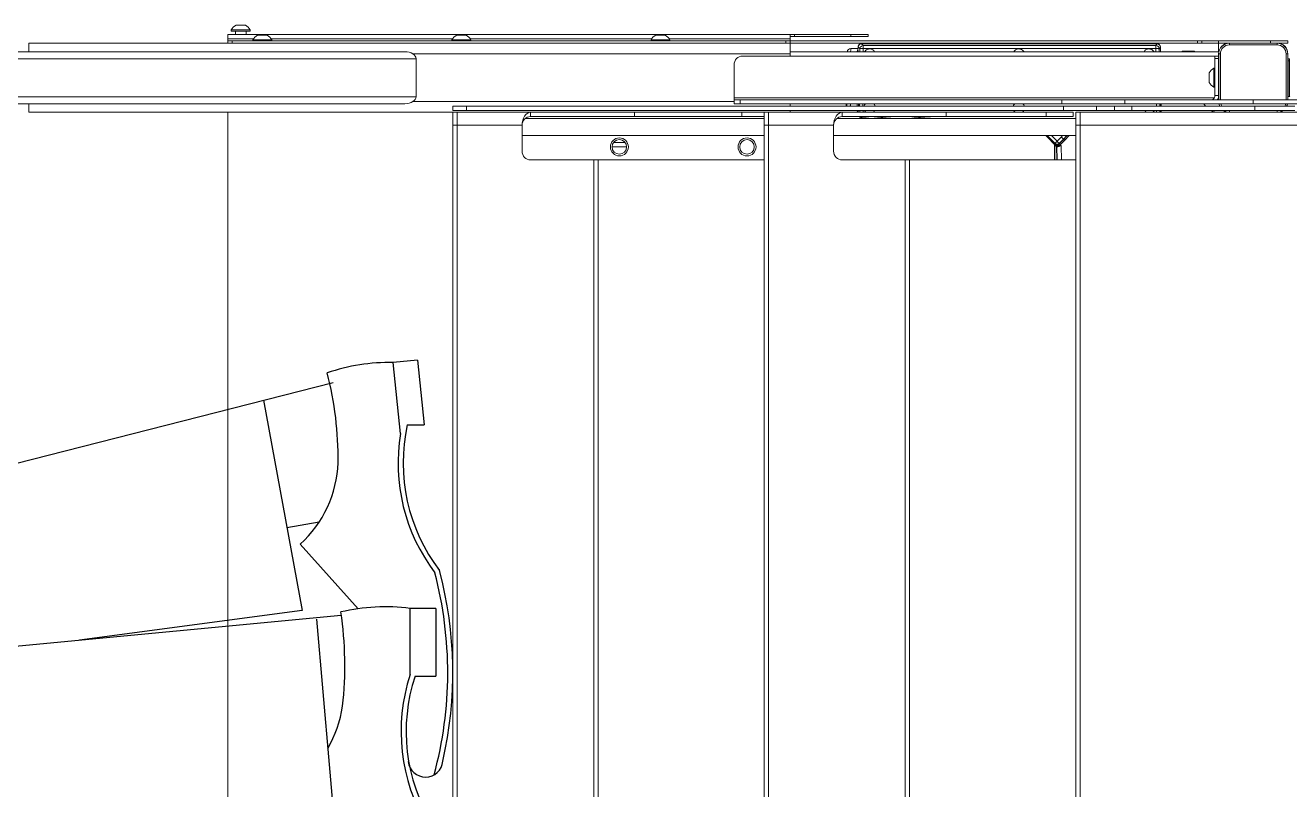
# Model space of a CAD drawing. Header units: millimetres. Extents: x -677815 to 476396, y -125373 to 39000.
# Drawn here: x 397533 to 398462, y -30112 to -29550 of the extents above; entities that cross this region are included whole.
import ezdxf

# ---------------------------------------------------------------- set-up
doc = ezdxf.new("R2010")
doc.units = ezdxf.units.MM
doc.layers.add('AM_BOR', color=4, linetype='Continuous', lineweight=25)
doc.layers.add('Xref Rapid Pick$0$RCD_DETAILS', color=55, linetype='Continuous')

# ---------------------------------------------------------------- blocks, each defined once
blk = doc.blocks.new('Xref Rapid Pick$0$RP')
at = {"linetype": 'Continuous', "lineweight": 15}
for p, q in [((413.14, 673.98), (413.14, 1229.75)), ((418.23, 665.69), (418.23, 1232.86)), ((446.19, 665.69), (446.19, 1232.86)), ((451.28, 673.98), (451.28, 1229.75)), ((406.79, 638.78), (406.79, 950.23)), ((413.14, 950.23), (406.79, 950.23)), ((457.64, 950.23), (451.28, 950.23)), ((457.64, 390.9), (457.64, 950.23)), ((-406.79, 804.04), (406.79, 804.04)), ((457.64, 804.04), (459.22, 804.04)), ((457.64, 800.86), (459.22, 800.86)), ((459.22, 804.04), (459.22, 800.86)), ((459.22, 804.04), (460.81, 804.04)), ((459.22, 800.86), (459.22, 394.07)), ((460.81, 804.04), (463.99, 804.04)), ((460.81, 804.04), (460.81, 785.1)), ((463.99, 804.04), (463.99, 390.9)), ((467.32, 801.46), (466.53, 801.46)), ((466.53, 801.46), (466.53, 800.93)), ((466.53, 800.93), (466.53, 787.55)), ((467.32, 801.46), (467.32, 800.93)), ((467.32, 800.93), (467.32, 787.55)), ((466.53, 798.48), (463.99, 798.48)), ((463.99, 790.53), (466.53, 790.53)), ((470.75, 797.98), (470.75, 797.72)), ((470.75, 797.72), (470.75, 791.03)), ((460.01, 785.57), (459.22, 785.57)), ((460.01, 785.57), (460.01, 785.04)), ((460.01, 785.04), (460.01, 771.66)), ((463.44, 782.09), (463.44, 781.83)), ((463.44, 781.83), (463.44, 775.14)), ((466.53, 787.55), (467.32, 787.55)), ((459.22, 771.66), (460.01, 771.66)), ((460.81, 772.13), (460.81, 638.91)), ((414.73, 432.21), (414.73, 667.96)), ((446.19, 665.69), (418.23, 665.69)), ((449.69, 390.9), (449.69, 667.96)), ((-397.25, 638.78), (397.25, 638.78)), ((397.25, 635.6), (-397.25, 635.6)), ((397.25, 635.6), (397.25, 638.78)), ((397.25, 638.78), (406.79, 638.78)), ((397.25, 587.93), (397.25, 635.6)), ((397.25, 635.6), (406.79, 635.6)), ((406.79, 638.78), (406.79, 635.6)), ((406.79, 635.6), (406.79, 581.58)), ((408.06, 638.78), (411.24, 638.78)), ((408.06, 628.61), (408.06, 638.78)), ((411.24, 638.78), (411.24, 628.61)), ((460.01, 639.38), (459.22, 639.38)), ((460.01, 639.38), (460.01, 625.47)), ((463.44, 635.9), (463.44, 628.95)), ((411.24, 628.61), (408.06, 628.61)), ((408.06, 628.61), (408.06, 190.2)), ((411.24, 628.61), (411.24, 190.2)), ((459.22, 625.47), (460.01, 625.47)), ((460.81, 625.95), (460.81, 492.72)), ((397.25, 587.93), (378.18, 587.93)), ((389.63, 587.93), (389.63, 409.96)), ((402.34, 585.39), (402.34, 409.96)), ((371.83, 581.58), (371.83, 535.29)), ((403.61, 581.58), (406.79, 581.58)), ((403.61, 505.31), (403.61, 581.58)), ((406.79, 505.31), (406.79, 581.58)), ((371.83, 535.29), (-371.83, 535.29)), ((371.83, 532.03), (-371.83, 532.03)), ((371.83, 535.29), (371.83, 532.03)), ((371.83, 532.03), (371.83, 409.96)), ((381.36, 521.79), (381.36, 511.07)), ((384.54, 520.75), (384.54, 512.11)), ((403.61, 505.31), (406.79, 505.31)), ((403.61, 426.36), (403.61, 505.31)), ((406.79, 426.36), (406.79, 505.31)), ((460.01, 493.19), (459.22, 493.19)), ((460.01, 493.19), (460.01, 492.66)), ((460.01, 492.66), (460.01, 479.28)), ((463.44, 489.71), (463.44, 489.45)), ((463.44, 489.45), (463.44, 482.76)), ((459.22, 479.28), (460.01, 479.28)), ((460.81, 479.76), (460.81, 390.9)), ((413.14, 432.21), (415.89, 432.21)), ((413.14, 432.21), (413.14, 427.65)), ((413.14, 427.65), (415.89, 427.65)), ((413.14, 427.65), (413.14, 191.52)), ((415.89, 432.21), (415.89, 427.65)), ((415.89, 432.21), (417.48, 432.21)), ((415.89, 427.65), (415.89, 191.52)), ((417.48, 432.21), (441.75, 432.21)), ((417.48, 79.48), (417.48, 432.21)), ((403.61, 426.36), (406.79, 426.36)), ((403.61, 409.96), (403.61, 426.36)), ((406.79, 426.36), (406.79, 409.96)), ((448.1, 425.85), (448.1, 79.02)), ((-397.25, 409.96), (397.25, 409.96)), ((397.25, 406.79), (397.25, 409.96)), ((397.25, 409.96), (406.79, 409.96)), ((406.79, 409.96), (406.79, 406.79)), ((-397.25, 406.79), (397.25, 406.79)), ((406.79, 406.79), (397.25, 406.79)), ((397.25, 359.12), (397.25, 406.79)), ((406.79, 406.79), (406.79, 352.76)), ((408.06, 390.9), (406.79, 390.9)), ((413.14, 390.9), (411.24, 390.9)), ((449.69, 390.9), (448.1, 390.9)), ((457.64, 390.9), (449.69, 390.9)), ((451.28, 390.9), (451.28, 76.27)), ((457.64, 394.07), (459.22, 394.07)), ((457.64, 390.9), (457.64, 91.84)), ((459.22, 390.9), (457.64, 390.9)), ((459.22, 394.07), (459.22, 390.9)), ((459.22, 390.9), (459.22, 91.84)), ((459.22, 390.9), (460.81, 390.9)), ((460.81, 390.9), (463.99, 390.9)), ((462.4, 387.72), (462.4, 390.9)), ((463.99, 387.72), (463.99, 390.9)), ((462.4, 387.72), (463.99, 387.72)), ((462.4, 346.4), (462.4, 387.72)), ((463.99, 346.4), (463.99, 387.72)), ((397.25, 359.12), (378.18, 359.12)), ((389.63, 359.12), (389.63, 181.15)), ((402.34, 356.57), (402.34, 181.15)), ((371.83, 352.76), (371.83, 306.48)), ((403.61, 352.76), (406.79, 352.76)), ((403.61, 276.49), (403.61, 352.76)), ((406.79, 276.49), (406.79, 352.76)), ((408.05, 347.16), (408.05, 342.18)), ((413.14, 349.76), (411.24, 349.76)), ((411.24, 349.65), (413.14, 349.65)), ((451.29, 342.18), (451.29, 347.16)), ((453.73, 341.18), (453.73, 346.49)), ((462.4, 346.4), (463.99, 346.4)), ((462.4, 333.69), (462.4, 346.4)), ((463.99, 346.4), (463.99, 333.69)), ((407.21, 341.28), (406.79, 341.25)), ((407.22, 341.17), (406.79, 341.14)), ((408.06, 339.85), (406.79, 339.8)), ((408.06, 337.37), (406.79, 337.32)), ((408.05, 342.18), (408.03, 342.07)), ((413.14, 340.06), (411.24, 339.98)), ((413.14, 337.58), (411.24, 337.5)), ((453.56, 339.74), (451.28, 339.84)), ((453.62, 337.26), (451.28, 337.36)), ((451.66, 341.46), (452.53, 341.43)), ((454.89, 340.97), (452.12, 341.17)), ((454.92, 341.07), (452.13, 341.28)), ((453.56, 339.74), (453.61, 339.6)), ((453.62, 122.41), (453.62, 337.26)), ((455.87, 122.41), (455.87, 337.26)), ((457.19, 121.64), (457.19, 338.48)), ((457.3, 121.64), (457.3, 338.5)), ((463.99, 333.69), (462.4, 333.69)), ((371.83, 306.48), (-371.83, 306.48)), ((371.83, 306.48), (371.83, 303.22)), ((371.83, 303.22), (-371.83, 303.22)), ((371.83, 303.22), (371.83, 181.15)), ((457.64, 279.67), (457.3, 279.67)), ((403.61, 276.49), (406.79, 276.49)), ((403.61, 202.98), (403.61, 276.49)), ((406.79, 202.98), (406.79, 276.49)), ((383.31, 196.86), (371.83, 196.86)), ((383.1, 196.65), (371.83, 196.65)), ((371.83, 194.92), (381.67, 195.08)), ((381.67, 195.08), (381.41, 195.2)), ((381.6, 194.99), (381.67, 195.08)), ((389.63, 203.17), (382.02, 195.57)), ((389.63, 203.02), (382.11, 195.5)), ((382.11, 195.5), (382.37, 195.37)), ((382.3, 195.26), (383.72, 196.69)), ((382.37, 195.37), (382.3, 195.26)), ((383.21, 195.91), (383.42, 196.12)), ((383.72, 196.69), (384.14, 196.69)), ((389.63, 202.13), (384.14, 196.69)), ((385.27, 195.13), (385.47, 194.92)), ((389.63, 199), (385.47, 194.92)), ((403.61, 202.98), (406.79, 202.98)), ((403.61, 183.11), (403.61, 202.98)), ((406.79, 202.98), (406.79, 183.11)), ((382.22, 191.85), (371.83, 191.69)), ((382.22, 191.85), (382.97, 192.61)), ((383.2, 192.37), (382.97, 192.61)), ((386.19, 189.39), (383.2, 192.37)), ((383.74, 193.33), (383.9, 193.15)), ((383.9, 193.15), (386.93, 190.13)), ((384.14, 193.15), (383.9, 193.15)), ((384.14, 193.15), (387.06, 190.26)), ((384.14, 193.15), (384.14, 193.15)), ((385.47, 194.92), (388.63, 191.82)), ((389.63, 185.97), (386.19, 189.39)), ((386.93, 190.13), (389.63, 187.44)), ((387.06, 190.26), (389.63, 187.71)), ((388.63, 191.82), (389.63, 190.84)), ((408.06, 190.2), (411.24, 190.2)), ((408.06, 166.05), (408.06, 190.2)), ((411.24, 190.2), (411.24, 166.05)), ((413.14, 191.52), (413.14, 145.23)), ((413.14, 191.52), (415.89, 191.52)), ((415.89, 191.52), (415.89, 145.23)), ((-397.25, 181.15), (397.25, 181.15)), ((-397.25, 177.97), (397.25, 177.97)), ((397.25, 177.97), (397.25, 181.15)), ((397.25, 181.15), (406.79, 181.15)), ((406.79, 177.97), (397.25, 177.97)), ((397.25, 0), (397.25, 177.97)), ((403.61, 183.11), (406.79, 183.11)), ((406.79, 181.15), (406.79, 177.97)), ((406.79, 177.97), (406.79, 0)), ((411.24, 166.05), (408.06, 166.05)), ((408.06, 166.05), (408.06, 152.88)), ((411.24, 166.05), (411.24, 152.88)), ((408.06, 152.88), (411.24, 152.88)), ((408.06, 140.12), (408.06, 152.88)), ((411.24, 152.88), (411.24, 140.12)), ((411.24, 140.12), (408.06, 140.12)), ((408.06, 140.12), (408.06, 49.58)), ((411.24, 140.12), (411.24, 49.58)), ((413.14, 145.23), (415.89, 145.23)), ((413.14, 145.23), (413.14, 50.85)), ((415.89, 145.23), (415.89, 50.85)), ((406.79, 121.95), (408.06, 121.96)), ((451.28, 122.39), (453.62, 122.41)), ((406.79, 119.45), (408.06, 119.46)), ((406.79, 118.64), (408.06, 118.64)), ((406.79, 118.54), (408.06, 118.54)), ((411.24, 119.49), (413.14, 119.51)), ((411.24, 118.65), (411.33, 118.65)), ((411.24, 118.55), (411.33, 118.55)), ((411.33, 118.55), (411.33, 118.55)), ((411.35, 118.61), (412.84, 118.48)), ((411.63, 118.51), (412.07, 118.46)), ((412.52, 118.37), (412.52, 118.37)), ((412.52, 118.37), (413.14, 118.27)), ((413.14, 118.37), (412.55, 118.46)), ((451.28, 119.9), (453.43, 119.92)), ((451.28, 119.07), (454.74, 119.14)), ((453.43, 119.92), (453.51, 120.15)), ((454.75, 119.04), (454.78, 119.04)), ((454.75, 119.04), (454.75, 119.04)), ((451.66, 102.71), (451.66, 94.32)), ((457.64, 91.84), (459.22, 91.84)), ((457.64, 88.73), (457.64, 91.84)), ((459.22, 88.73), (457.64, 88.73)), ((457.64, 76.27), (457.64, 88.73)), ((459.22, 91.84), (459.22, 88.73)), ((459.22, 76.27), (459.22, 88.73)), ((415.89, 76.27), (449.69, 76.27)), ((415.89, 76.2), (449.69, 76.2)), ((449.69, 74.93), (415.89, 74.93)), ((419.07, 79.02), (419.07, 76.27)), ((419.07, 79.02), (446.24, 79.02)), ((425.26, 79.81), (425.26, 79.02)), ((425.26, 79.81), (432.21, 79.81)), ((428.73, 83.24), (432.21, 83.24)), ((432.21, 83.24), (435.69, 83.24)), ((432.21, 79.81), (439.16, 79.81)), ((439.16, 79.02), (439.16, 79.81)), ((446.24, 76.27), (446.24, 79.02)), ((446.24, 79.02), (448.1, 79.02)), ((448.1, 79.02), (448.1, 76.27)), ((449.69, 76.2), (449.69, 76.27)), ((449.69, 74.93), (449.69, 76.2)), ((457.64, 76.27), (451.28, 76.27)), ((457.64, 76.27), (459.22, 76.27)), ((457.64, 68.33), (457.64, 76.27)), ((459.22, 38.14), (459.22, 76.27)), ((406.86, 68.33), (406.79, 68.33)), ((406.86, 33.37), (406.86, 68.33)), ((406.86, 68.33), (408.06, 68.33)), ((456.3, 33.37), (456.3, 68.33)), ((456.3, 68.33), (457.57, 68.33)), ((457.57, 68.33), (457.57, 33.37)), ((457.57, 68.33), (457.64, 68.33)), ((457.64, 68.33), (457.64, 33.37)), ((408.06, 49.58), (411.24, 49.58)), ((408.06, 20.22), (408.06, 49.58)), ((411.24, 49.58), (411.24, 20.22)), ((413.14, 50.85), (415.89, 50.85)), ((413.14, 50.85), (413.14, 0)), ((415.89, 50.85), (415.89, 0)), ((457.64, 38.14), (459.22, 38.14)), ((459.22, 38.14), (459.22, 25.42)), ((406.86, 33.37), (406.79, 33.37)), ((406.86, 33.37), (408.06, 33.37)), ((456.3, 33.37), (457.57, 33.37)), ((457.57, 33.37), (457.64, 33.37)), ((457.64, 25.42), (457.64, 33.37)), ((415.89, 26.76), (449.69, 26.76)), ((449.69, 25.49), (415.89, 25.49)), ((449.69, 25.42), (415.89, 25.42)), ((418.44, 25.17), (418.44, 24.28)), ((418.44, 25.17), (444.63, 25.17)), ((418.44, 24.28), (444.63, 24.28)), ((444.63, 24.28), (444.63, 25.17)), ((444.63, 25.17), (445.98, 25.17)), ((444.63, 24.28), (445.98, 24.28)), ((445.98, 24.28), (445.98, 25.17)), ((449.69, 25.49), (449.69, 26.76)), ((449.69, 25.49), (449.69, 25.42)), ((459.22, 25.42), (457.64, 25.42))]:
    blk.add_line(p, q, dxfattribs=at)
at = {"linetype": 'Continuous', "lineweight": 15, "flags": 128}
for points in [[(381.39, 195.3), (372.25, 195.2), (371.83, 195.2)], [(381.39, 195.3), (372.21, 195.2), (371.83, 195.2)], [(371.83, 195.1), (372.22, 195.1), (381.41, 195.2)], [(411.24, 85.93), (412.92, 87.15), (413.14, 87.28)], [(411.24, 75.46), (411.69, 75.67), (413.14, 76.11)], [(413.14, 76.11), (411.69, 75.67), (411.24, 75.46)], [(411.24, 75.38), (411.72, 75.6), (413.14, 76.04)], [(413.14, 74.74), (412.2, 74.43), (411.24, 73.93)], [(411.24, 27.76), (412.2, 27.27), (413.14, 26.96)], [(413.14, 25.66), (411.72, 26.09), (411.24, 26.31)], [(413.14, 25.58), (411.69, 26.03), (411.24, 26.23)], [(411.24, 26.23), (411.69, 26.03), (413.14, 25.58)]]:
    blk.add_lwpolyline(points, dxfattribs=at)
at = {"linetype": 'Continuous', "lineweight": 15}
for centre, radius in [((381.36, 516.43), 6.61), ((381.36, 516.43), 5.36), ((381.36, 422.68), 6.61), ((381.36, 422.68), 5.36)]:
    blk.add_circle(centre, radius, dxfattribs=at)
for centre, radius, start, end in [((463.76, 794.51), 7.81, 26.41633, 62.84574), ((463.76, 794.51), 7.81, 297.15426, 333.58367), ((456.45, 778.62), 7.81, 26.41633, 62.84574), ((456.45, 778.62), 7.81, 297.15426, 333.58367), ((456.45, 632.43), 7.81, 26.41633, 62.84574), ((456.45, 632.43), 7.81, 297.15426, 333.58367), ((378.18, 581.58), 6.36, 90, 180), ((397.25, 581.58), 6.36, 0, 90), ((456.45, 486.24), 7.81, 26.41633, 62.84574), ((456.45, 486.24), 7.81, 297.15426, 333.58367), ((441.75, 425.85), 6.36, 0, 90), ((378.18, 352.76), 6.36, 90, 180), ((397.25, 352.76), 6.36, 0, 90), ((451.23, 346.49), 2.5, 359.99068, 88.00004), ((2894.61, 108.93), 2502.29, 174.72902, 174.87334), ((2894.61, 108.93), 2502.18, 174.72955, 174.90076), ((385.92, 194.92), 2.5, 135.08166, 224.91831), ((404.64, 2621.02), 2502.48, 271.06778, 271.14722), ((451.16, 102.71), 0.508, 0, 75.98795), ((451.16, 94.32), 0.508, 284.01205, 0), ((419.5, 76.27), 12.71, 154.15807, 180), ((432.21, 76.24), 7.81, 116.41633, 152.84574), ((432.21, 76.24), 7.81, 27.15426, 63.58367), ((449.69, 68.33), 7.95, 0, 90), ((449.69, 68.33), 7.87, 0, 90), ((449.69, 68.33), 6.61, 0, 90), ((414.73, 68.33), 7.95, 147.14012, 180), ((414.73, 68.33), 7.87, 147.93844, 180), ((414.73, 33.37), 7.95, 180, 212.85988), ((414.73, 33.37), 7.87, 180, 212.06156), ((449.69, 33.37), 7.95, 270, 0), ((449.69, 33.37), 6.61, 270, 0), ((449.69, 33.37), 7.87, 270, 0), ((418.7, 25.17), 0.254, 90, 180), ((418.7, 24.28), 0.254, 180, 234.46232), ((444.37, 25.17), 0.254, 0, 90), ((444.37, 24.28), 0.254, 305.53768, 0), ((445.73, 25.17), 0.254, 0, 90), ((445.73, 24.28), 0.254, 305.53768, 0)]:
    blk.add_arc(centre, radius, start, end, dxfattribs=at)
for centre, major_axis, ratio, start_param, end_param in [((418.23, 673.98), (0, 8.3), 0.612801, 1.570796, 3.141593), ((446.19, 673.98), (0, 8.3), 0.612801, 3.141593, 4.712389), ((397.25, 581.58), (9.53, 0), 0.666667, 0, 1.570796), ((397.25, 352.76), (9.53, 0), 0.666667, 0, 1.570796)]:
    blk.add_ellipse(centre, major_axis=major_axis, ratio=ratio, start_param=start_param, end_param=end_param, dxfattribs=at)
for points, knots in [([(411.17, 349.51), (411.42, 349.47), (411.85, 349.41), (412.77, 349.35), (413.14, 349.33)], [0, 0, 0, 0, 0.592611, 1, 1, 1, 1]), ([(413.14, 346.73), (412.89, 346.74), (412.29, 346.76), (411.66, 346.79), (411.31, 346.81), (411.24, 346.81)], [0, 0, 0, 0, 0.3556594, 0.8666467, 1, 1, 1, 1]), ([(453.73, 346.49), (453.65, 346.49), (453.49, 346.5), (452.59, 346.53), (451.6, 346.56), (451.29, 346.57)], [0, 0, 0, 0, 0.398203, 0.80782, 1, 1, 1, 1]), ([(403.61, 340.31), (403.46, 340.14), (403.12, 339.74), (402.95, 339.18), (402.91, 338.85), (402.91, 338.8)], [0, 0, 0, 0, 0.404538, 0.916962, 1, 1, 1, 1]), ([(403.61, 340.12), (403.49, 339.99), (403.2, 339.64), (403.05, 339.14), (403.02, 338.82), (403.01, 338.77)], [0, 0, 0, 0, 0.350265, 0.909278, 1, 1, 1, 1]), ([(403.61, 338.17), (403.57, 338.21), (403.26, 338.52), (403.13, 338.65), (403.01, 338.77)], [0, 0, 0, 0, 0.143507, 1, 1, 1, 1]), ([(406.79, 335.14), (406.82, 335.19), (407.07, 335.66), (407.54, 336.08), (408.02, 336.26), (408.06, 336.28)], [0, 0, 0, 0, 0.108077, 0.926278, 1, 1, 1, 1]), ([(408.05, 342.18), (408.04, 342.08), (408.02, 341.87), (407.86, 341.6), (407.63, 341.4), (407.4, 341.3), (407.25, 341.28), (407.21, 341.28)], [0, 0, 0, 0, 0.224774, 0.449549, 0.674276, 0.898874, 1, 1, 1, 1]), ([(407.22, 341.17), (407.33, 341.19), (407.55, 341.23), (407.83, 341.42), (408.01, 341.62), (408.05, 341.75), (408.06, 341.78)], [0, 0, 0, 0, 0.306948, 0.613894, 0.920906, 1, 1, 1, 1]), ([(408.06, 340.97), (407.94, 340.98), (407.62, 341.02), (407.31, 341.09), (407.25, 341.14), (407.22, 341.17)], [0, 0, 0, 0, 0.218826, 0.593477, 1, 1, 1, 1]), ([(411.24, 341.77), (411.52, 341.75), (412.08, 341.72), (412.8, 341.69), (413.14, 341.68)], [0, 0, 0, 0, 0.522221, 1, 1, 1, 1]), ([(413.14, 340.65), (412.52, 340.67), (411.83, 340.7), (411.29, 340.73), (411.24, 340.73)], [0, 0, 0, 0, 0.900225, 1, 1, 1, 1]), ([(411.24, 336.68), (411.34, 336.66), (411.91, 336.58), (412.62, 336.18), (413.03, 335.68), (413.14, 335.54)], [0, 0, 0, 0, 0.140122, 0.766747, 1, 1, 1, 1]), ([(451.28, 341.78), (451.32, 341.7), (451.4, 341.51), (451.65, 341.31), (451.91, 341.2), (452.07, 341.18), (452.12, 341.17)], [0, 0, 0, 0, 0.244409, 0.552873, 0.861138, 1, 1, 1, 1]), ([(452.12, 341.17), (452.09, 341.14), (452.03, 341.09), (451.72, 341.02), (451.4, 340.98), (451.28, 340.97)], [0, 0, 0, 0, 0.401424, 0.780858, 1, 1, 1, 1]), ([(451.28, 336.23), (451.47, 336.14), (452.08, 335.83), (452.83, 334.89), (453.38, 333.57), (453.45, 332.12), (453.04, 330.76), (452.29, 329.65), (451.58, 329.22), (451.28, 329.03)], [0, 0, 0, 0, 0.0718615, 0.23423, 0.3960741, 0.5572862, 0.7181557, 0.8791996, 1, 1, 1, 1]), ([(452.13, 341.28), (452.03, 341.3), (451.83, 341.33), (451.57, 341.5), (451.38, 341.75), (451.3, 341.99), (451.29, 342.13), (451.29, 342.18)], [0, 0, 0, 0, 0.224454, 0.448904, 0.673441, 0.898121, 1, 1, 1, 1]), ([(452.53, 341.43), (452.76, 341.41), (453.25, 341.36), (453.63, 341.23), (453.74, 341.18), (453.73, 341.19), (453.73, 341.19)], [0, 0, 0, 0, 0.327781, 0.674078, 0.999997, 1, 1, 1, 1]), ([(453.56, 339.74), (453.86, 340.02), (454.46, 340.57), (454.74, 340.84), (454.89, 340.97)], [0, 0, 0, 0, 0.5, 1, 1, 1, 1]), ([(455.87, 337.26), (455.81, 337.26), (455.7, 337.26), (455.18, 337.26), (454.47, 337.26), (453.9, 337.26), (453.62, 337.26)], [0, 0, 0, 0, 0.249999, 0.499999, 0.75, 1, 1, 1, 1]), ([(457.19, 338.48), (457.17, 338.76), (457.11, 339.32), (456.68, 340.07), (456.04, 340.64), (455.4, 340.91), (455.01, 340.95), (454.89, 340.97)], [0, 0, 0, 0, 0.22591, 0.451827, 0.677611, 0.903355, 1, 1, 1, 1]), ([(457.3, 338.5), (457.27, 338.79), (457.21, 339.37), (456.77, 340.15), (456.12, 340.73), (455.45, 341.01), (455.04, 341.06), (454.92, 341.07)], [0, 0, 0, 0, 0.225921, 0.451848, 0.677647, 0.903407, 1, 1, 1, 1]), ([(457.19, 338.48), (457.05, 338.34), (456.76, 338.08), (456.17, 337.53), (455.87, 337.26)], [0, 0, 0, 0, 0.499851, 1, 1, 1, 1]), ([(403.61, 330.61), (403.53, 329.79), (403.15, 325.55), (402.72, 320.67), (402.39, 316.62), (402.34, 315.98)], [0, 0, 0, 0, 0.169121, 0.870094, 1, 1, 1, 1]), ([(408.06, 329.05), (407.87, 329.14), (407.34, 329.39), (407, 329.87), (406.79, 330.17)], [0, 0, 0, 0, 0.365616, 1, 1, 1, 1]), ([(413.14, 329.67), (413.14, 329.66), (412.86, 329.27), (412.18, 328.85), (411.48, 328.68), (411.24, 328.62)], [0, 0, 0, 0, 0.01314, 0.65423, 1, 1, 1, 1]), ([(403.61, 303.22), (403.22, 298.95), (402.75, 293.62), (402.4, 288.29), (402.34, 287.24)], [0, 0, 0, 0, 0.802835, 1, 1, 1, 1]), ([(406.79, 225.54), (406.81, 225.58), (407.05, 226.04), (407.52, 226.45), (408.01, 226.65), (408.06, 226.67)], [0, 0, 0, 0, 0.0819988, 0.9045081, 1, 1, 1, 1]), ([(411.24, 227.05), (411.5, 226.99), (412.22, 226.83), (412.78, 226.33), (413.14, 226.01)], [0, 0, 0, 0, 0.360667, 1, 1, 1, 1]), ([(451.28, 226.65), (451.6, 226.45), (452.32, 226), (453.06, 224.87), (453.38, 223.8), (453.4, 223.18), (453.4, 223.04)], [0, 0, 0, 0, 0.25305, 0.577035, 0.899818, 1, 1, 1, 1]), ([(453.4, 223.04), (453.35, 222.56), (453.26, 221.61), (452.53, 220.39), (451.82, 219.62), (451.33, 219.42), (451.28, 219.4)], [0, 0, 0, 0, 0.320677, 0.641329, 0.962691, 1, 1, 1, 1]), ([(408.06, 219.42), (407.73, 219.61), (407.21, 219.91), (406.9, 220.41), (406.79, 220.6)], [0, 0, 0, 0, 0.6323, 1, 1, 1, 1]), ([(413.14, 220.13), (412.91, 219.89), (412.38, 219.34), (411.64, 219.11), (411.24, 218.98)], [0, 0, 0, 0, 0.442211, 1, 1, 1, 1]), ([(382.02, 195.57), (381.97, 195.52), (381.83, 195.41), (381.61, 195.32), (381.45, 195.31), (381.39, 195.3)], [0, 0, 0, 0, 0.306367, 0.740417, 1, 1, 1, 1]), ([(381.41, 195.2), (381.48, 195.21), (381.67, 195.22), (381.92, 195.33), (382.05, 195.45), (382.11, 195.5)], [0, 0, 0, 0, 0.301474, 0.735601, 1, 1, 1, 1]), ([(382.3, 195.26), (382.25, 195.22), (382.16, 195.14), (381.99, 195.05), (381.8, 195), (381.67, 195), (381.6, 194.99)], [0, 0, 0, 0, 0.247549, 0.499999, 0.75245, 1, 1, 1, 1]), ([(381.67, 195.08), (381.73, 195.08), (381.86, 195.09), (382.05, 195.15), (382.22, 195.24), (382.32, 195.33), (382.37, 195.37)], [0, 0, 0, 0, 0.247617, 0.499977, 0.752348, 1, 1, 1, 1]), ([(382.3, 195.26), (382.23, 195.13), (382.09, 194.86), (382.06, 194.07), (382.12, 193.05), (382.19, 192.25), (382.22, 191.85)], [0, 0, 0, 0, 0.225484, 0.467963, 0.732492, 1, 1, 1, 1]), ([(382.97, 192.61), (382.91, 192.7), (382.78, 192.9), (382.57, 193.4), (382.49, 194.28), (382.81, 195.52), (383.39, 196.26), (383.72, 196.69)], [0, 0, 0, 0, 0.06499, 0.134427, 0.322201, 0.609887, 1, 1, 1, 1]), ([(383.31, 194.09), (383.28, 194.17), (383.11, 194.53), (383.06, 194.95), (383.13, 195.24), (383.14, 195.28)], [0, 0, 0, 0, 0.193973, 0.891361, 1, 1, 1, 1]), ([(383.72, 196.69), (383.51, 196.38), (383.14, 195.83), (383.07, 194.82), (383.28, 194.06), (383.53, 193.6), (383.67, 193.42), (383.74, 193.33)], [0, 0, 0, 0, 0.390041, 0.67787, 0.865775, 0.935156, 1, 1, 1, 1]), ([(382.22, 191.85), (382.1, 192.24), (381.85, 193), (381.58, 193.97), (381.45, 194.68), (381.55, 194.89), (381.6, 194.99)], [0, 0, 0, 0, 0.270831, 0.534005, 0.775911, 1, 1, 1, 1]), ([(382.97, 192.61), (383.07, 192.69), (383.22, 192.82), (383.4, 192.98), (383.52, 193.09), (383.62, 193.18), (383.71, 193.28), (383.73, 193.31), (383.74, 193.33)], [0, 0, 0, 0, 0.239352, 0.368287, 0.499988, 0.631691, 0.760632, 1, 1, 1, 1]), ([(383.2, 192.37), (383.29, 192.46), (383.42, 192.6), (383.59, 192.77), (383.7, 192.9), (383.79, 193), (383.88, 193.1), (383.89, 193.13), (383.9, 193.15)], [0, 0, 0, 0, 0.239239, 0.368221, 0.500001, 0.631781, 0.760762, 1, 1, 1, 1]), ([(386.93, 190.13), (386.93, 190.12), (386.91, 190.11), (386.84, 190.03), (386.73, 189.92), (386.59, 189.79), (386.42, 189.62), (386.28, 189.48), (386.19, 189.39)], [0, 0, 0, 0, 0.165107, 0.308328, 0.500657, 0.629971, 0.758104, 1, 1, 1, 1]), ([(388.63, 191.82), (388.43, 191.62), (388.01, 191.21), (387.53, 190.72), (387.16, 190.35), (387.1, 190.29), (387.06, 190.26)], [0, 0, 0, 0, 0.242303, 0.498277, 0.724243, 1, 1, 1, 1]), ([(406.79, 130.52), (407.1, 130.34), (407.62, 130.04), (407.93, 129.53), (408.06, 129.32)], [0, 0, 0, 0, 0.593015, 1, 1, 1, 1]), ([(451.28, 131.06), (451.6, 130.86), (452.32, 130.41), (453.06, 129.28), (453.38, 128.21), (453.4, 127.59), (453.4, 127.45)], [0, 0, 0, 0, 0.25305, 0.577035, 0.899818, 1, 1, 1, 1]), ([(408.06, 124.53), (408.02, 124.46), (407.77, 123.97), (407.29, 123.54), (406.82, 123.35), (406.79, 123.34)], [0, 0, 0, 0, 0.132405, 0.932949, 1, 1, 1, 1]), ([(411.24, 121.99), (411.7, 121.99), (412.33, 122), (412.97, 122), (413.14, 122.01)], [0, 0, 0, 0, 0.725672, 1, 1, 1, 1]), ([(453.4, 127.45), (453.35, 126.97), (453.26, 126.02), (452.53, 124.79), (451.82, 124.03), (451.33, 123.83), (451.28, 123.81)], [0, 0, 0, 0, 0.320677, 0.641329, 0.962691, 1, 1, 1, 1]), ([(453.43, 119.92), (453.73, 119.96), (454.22, 120.03), (454.78, 120.35), (455.29, 120.77), (455.76, 121.46), (455.83, 122.1), (455.87, 122.41)], [0, 0, 0, 0, 0.2401405, 0.3772321, 0.5006487, 0.7575667, 1, 1, 1, 1]), ([(457.19, 121.64), (457.17, 121.36), (457.11, 120.8), (456.68, 120.05), (456.04, 119.48), (455.36, 119.19), (454.91, 119.15), (454.74, 119.14)], [0, 0, 0, 0, 0.217296, 0.434591, 0.651948, 0.869433, 1, 1, 1, 1]), ([(454.75, 119.04), (455.04, 119.07), (455.62, 119.14), (456.4, 119.61), (456.97, 120.28), (457.26, 121), (457.29, 121.47), (457.3, 121.64)], [0, 0, 0, 0, 0.217589, 0.43518, 0.652713, 0.870125, 1, 1, 1, 1]), ([(455.87, 122.41), (456.17, 122.19), (456.76, 121.73), (457.05, 121.67), (457.19, 121.64)], [0, 0, 0, 0, 0.500524, 1, 1, 1, 1]), ([(411.33, 118.65), (411.43, 118.66), (411.62, 118.67), (412.34, 118.74), (413.07, 118.8), (413.14, 118.81)], [0, 0, 0, 0, 0.478257, 0.947237, 1, 1, 1, 1]), ([(412.55, 118.46), (412.39, 118.51), (412, 118.62), (411.58, 118.64), (411.33, 118.65)], [0, 0, 0, 0, 0.3904168, 1, 1, 1, 1]), ([(411.33, 118.55), (411.49, 118.54), (411.89, 118.53), (412.28, 118.43), (412.52, 118.37)], [0, 0, 0, 0, 0.39106, 1, 1, 1, 1]), ([(413.14, 118.5), (413.06, 118.49), (412.6, 118.47), (412.57, 118.46), (412.55, 118.46)], [0, 0, 0, 0, 0.189642, 1, 1, 1, 1]), ([(454.74, 119.14), (454.6, 119.17), (454.31, 119.24), (453.72, 119.69), (453.43, 119.92)], [0, 0, 0, 0, 0.4994724, 1, 1, 1, 1]), ([(419.07, 79.02), (418.6, 79.08), (417.83, 79.17), (417, 79.74), (416.49, 80.3), (416.16, 80.85), (415.93, 81.49), (415.9, 81.96), (415.89, 82.2)], [0, 0, 0, 0, 0.322241, 0.534031, 0.650368, 0.765497, 0.881395, 1, 1, 1, 1]), ([(419.07, 76.27), (418.18, 76.34), (417.03, 76.43), (416.1, 77.12), (415.89, 77.28)], [0, 0, 0, 0, 0.777166, 1, 1, 1, 1])]:
    blk.add_open_spline(points, degree=3, knots=knots, dxfattribs=at)
for points in [[(455.87, 337.26), (455.83, 337.57), (455.76, 338.19), (455.23, 338.98), (454.48, 339.56), (453.87, 339.68), (453.56, 339.74)], [(453.62, 337.26), (453.63, 337.51), (453.66, 338.02), (453.67, 338.7), (453.66, 339.27), (453.63, 339.49), (453.61, 339.6)], [(384.14, 196.69), (384.14, 196.64), (384.14, 196.54), (384.38, 196.18), (384.75, 195.7), (385.1, 195.32), (385.27, 195.13)], [(385.47, 194.92), (385.27, 194.71), (384.88, 194.29), (384.43, 193.74), (384.15, 193.32), (384.14, 193.21), (384.14, 193.15)], [(453.51, 120.15), (453.52, 120.27), (453.56, 120.5), (453.6, 121.06), (453.62, 121.71), (453.62, 122.18), (453.62, 122.41)], [(453.62, 122.41), (453.9, 122.41), (454.47, 122.41), (455.18, 122.41), (455.7, 122.41), (455.81, 122.41), (455.87, 122.41)]]:
    blk.add_open_spline(points, degree=3, dxfattribs=at)
blk = doc.blocks.new('Xref Rapid Pick$0$Conveyor - Ground 940 aisles$0$Man_s1')
at = {"color": 7}
for points in [[(98.66, 726.93), (-39.45, 432.63), (-5.13, 69.32)], [(90.9, 714.64), (75.1, 431.72), (166, 75.32)], [(-1.46, 98.03), (-23.3, 261.68)], [(152.93, 126.59), (-1.46, 98.03)], [(59.36, 109.28), (63.52, 85.53)], [(-0.28, 57.01), (47.21, 99.43)], [(-7.88, 87.65), (-168.18, 73.62)], [(128.53, 25.88), (180.62, 31.29)], [(182.48, 13.38), (180.62, 31.29)], [(-48.67, 18.75), (0, 18.75)], [(0, 0), (0, 18.75)], [(134.87, 20.84), (134.87, 8.44)], [(-49.84, 15.19), (-49.84, 0)]]:
    blk.add_lwpolyline(points, dxfattribs=at)
for points in [[(182.48, 13.38), (134.87, 8.44, -0.543525)], [(0, 0), (-49.84, 0, -0.543525)]]:
    blk.add_lwpolyline(points, format="xyb", dxfattribs=at)
for centre, radius, start, end in [((110.25, 156.87), 85.29, 222.34066, 267.85782), ((-59.88, 152.9), 85.29, 239.62459, 261.93322), ((110.13, 321.33), 249.7, 269.29603, 284.5894), ((42.05, 34.35), 138.6, 358.73294, 19.0877), ((-41.83, 326.74), 260.03, 263.37143, 278.6648), ((-143.19, 36.82), 144.33, 352.80834, 13.1631), ((-90.49, -108.31), 133.77, 71.77991, 121.10174), ((-90.49, -108.31), 130.02, 71.77991, 121.42293), ((-111.26, 7.46), 12.73, 95.9246, 265.14962), ((106.76, -106.11), 133.77, 80.63695, 127.02634), ((106.76, -106.11), 130.02, 77.51581, 127.34752), ((-47.21, 278.43), 287.28, 254.84724, 284.80733), ((-47.21, 278.43), 291.03, 257.06918, 284.95382)]:
    blk.add_arc(centre, radius, start, end, dxfattribs=at)
blk = doc.blocks.new('Xref Rapid Pick$0$CN0309070304362')
at = {"xscale": -0.03937007874015748, "yscale": 0.03937007874015748, "zscale": 0.03937007874015748}
blk.add_blockref('Xref Rapid Pick$0$Conveyor - Ground 940 aisles$0$Man_s1', (-15.554, 26.644), dxfattribs=at)
at = {"layer": 'Xref Rapid Pick$0$RCD_DETAILS', "xscale": -0.03937007874015747, "yscale": 0.03937007874015747, "zscale": 0.03937007874015747}
blk.add_blockref('Xref Rapid Pick$0$RP', (-13.891, 1.001), dxfattribs=at)
blk = doc.blocks.new('Xref Rapid Pick')
at = {"xscale": -25.4, "yscale": 25.4, "zscale": 25.4, "rotation": 90}
blk.add_blockref('Xref Rapid Pick$0$CN0309070304362', (398511.57, -30373.49), dxfattribs=at)

msp = doc.modelspace()

# ---------------------------------------------------------------- block references
at = {"layer": 'AM_BOR'}
msp.add_blockref('Xref Rapid Pick', (0, 0), dxfattribs=at)

doc.saveas('drawing.dxf')
